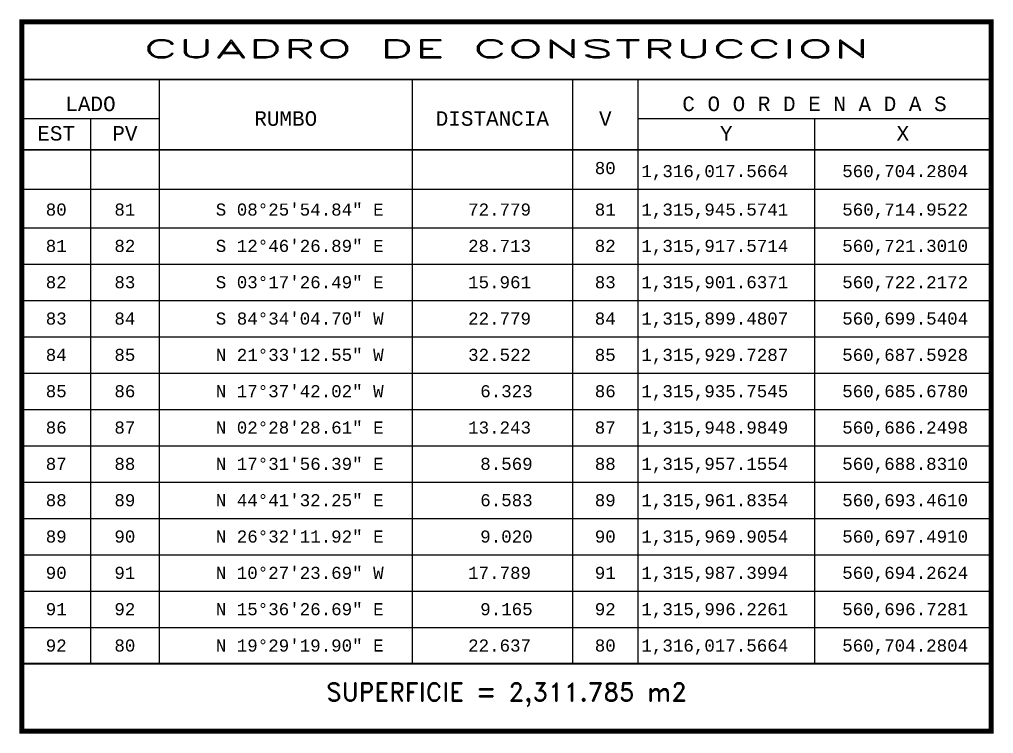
# Model space of a CAD drawing. Header units: millimetres. Extents: x 560033 to 562360, y 1315889 to 1316942.
# Drawn here: x 561401.4 to 561602.3, y 1316010.6 to 1316158 of the extents above; entities that cross this region are included whole.
import ezdxf
from ezdxf.enums import TextEntityAlignment as Align

# ---------------------------------------------------------------- set-up
doc = ezdxf.new("R2010")
doc.units = ezdxf.units.MM
for name, color, linetype in [('CVL_CUADCON', 1, 'Continuous'), ('CVL_CUADCON_LIN', 8, 'Continuous'), ('CVL_CUADCON_TIT', 1, 'Continuous'), ('CVL_CUADCON_TX', 2, 'Continuous')]:
    doc.layers.add(name, color=color, linetype=linetype)
doc.styles.add('HUECA1', font='hueca1.shx')
doc.styles.add('MONOTXT4', font='monotxt4.shx')

msp = doc.modelspace()

# ---------------------------------------------------------------- linework, layer by layer
at = {"layer": 'CVL_CUADCON', "color": 1, "linetype": 'Continuous', "const_width": 1, "flags": 128}
msp.add_lwpolyline([(561401.91, 1316157.51), (561601.85, 1316157.51), (561601.85, 1316011.09), (561401.91, 1316011.09)], close=True, dxfattribs=at)
at = {"layer": 'CVL_CUADCON', "color": 1, "linetype": 'Continuous', "const_width": 0.375, "flags": 128}
for points in [[(561401.91, 1316145.63), (561601.85, 1316145.63)], [(561401.91, 1316131.09), (561601.85, 1316131.09)], [(561401.91, 1316025.01), (561601.85, 1316025.01)]]:
    msp.add_lwpolyline(points, dxfattribs=at)
at = {"layer": 'CVL_CUADCON_LIN', "color": 8, "linetype": 'Continuous'}
for p, q in [((561430.24, 1316145.63), (561430.24, 1316025.01)), ((561482.41, 1316145.63), (561482.41, 1316025.01)), ((561515.52, 1316145.63), (561515.52, 1316025.01)), ((561528.99, 1316145.63), (561528.99, 1316025.01)), ((561401.91, 1316137.56), (561430.24, 1316137.56)), ((561416.06, 1316137.56), (561416.06, 1316025.01)), ((561528.99, 1316137.56), (561601.85, 1316137.56)), ((561565.42, 1316137.56), (561565.42, 1316025.01)), ((561401.91, 1316122.95), (561601.85, 1316122.95)), ((561401.91, 1316115.01), (561601.85, 1316115.01)), ((561401.91, 1316107.51), (561601.85, 1316107.51)), ((561401.91, 1316100.01), (561601.85, 1316100.01)), ((561401.91, 1316092.51), (561601.85, 1316092.51)), ((561401.91, 1316085.01), (561601.85, 1316085.01)), ((561401.91, 1316077.51), (561601.85, 1316077.51)), ((561401.91, 1316070.01), (561601.85, 1316070.01)), ((561401.91, 1316062.51), (561601.85, 1316062.51)), ((561401.91, 1316055.01), (561601.85, 1316055.01)), ((561401.91, 1316047.51), (561601.85, 1316047.51)), ((561401.91, 1316040.01), (561601.85, 1316040.01)), ((561401.91, 1316032.51), (561601.85, 1316032.51)), ((561401.91, 1316025.01), (561601.85, 1316025.01))]:
    msp.add_line(p, q, dxfattribs=at)

# ---------------------------------------------------------------- texts
at = {"layer": 'CVL_CUADCON_TIT', "color": 1, "style": 'HUECA1', "width": 1.758658}
msp.add_text('CUADRO DE CONSTRUCCION', height=3.75, dxfattribs=at).set_placement((561426.91, 1316150.08), (561576.85, 1316150.08), align=Align.FIT)
at = {"layer": 'CVL_CUADCON_TIT', "color": 1, "style": 'MONOTXT4'}
for s, p in [('LADO', (561416.06, 1316139.09)), ('C O O R D E N A D A S', (561565.41, 1316139.09)), ('EST', (561408.99, 1316133)), ('PV', (561423.16, 1316133)), ('Y', (561547.21, 1316133)), ('X', (561583.64, 1316133))]:
    msp.add_text(s, height=3, dxfattribs=at).set_placement(p, align=Align.CENTER)
at = {"layer": 'CVL_CUADCON_TIT', "color": 1}
for s, height, style, p in [('RUMBO', 3, 'MONOTXT4', (561456.34, 1316137.56)), ('DISTANCIA', 3, 'MONOTXT4', (561498.96, 1316137.56)), ('V', 3, 'MONOTXT4', (561522.26, 1316137.56)), ('SUPERFICIE = 2,311.785 m2', 3.75, 'HUECA1', (561501.88, 1316018.59))]:
    msp.add_text(s, height=height, dxfattribs=dict(at, style=style)).set_placement(p, align=Align.MIDDLE)
at = {"layer": 'CVL_CUADCON_TX', "color": 2, "style": 'MONOTXT4'}
for s, p in [('80', (561522.25, 1316126.08)), ('80', (561408.99, 1316117.51)), ('81', (561423.15, 1316117.51)), ('81', (561522.25, 1316117.51)), ('81', (561408.99, 1316110.01)), ('82', (561423.15, 1316110.01)), ('82', (561522.25, 1316110.01)), ('82', (561408.99, 1316102.51)), ('83', (561423.15, 1316102.51)), ('83', (561522.25, 1316102.51)), ('83', (561408.99, 1316095.01)), ('84', (561423.15, 1316095.01)), ('84', (561522.25, 1316095.01)), ('84', (561408.99, 1316087.51)), ('85', (561423.15, 1316087.51)), ('85', (561522.25, 1316087.51)), ('85', (561408.99, 1316080.01)), ('86', (561423.15, 1316080.01)), ('86', (561522.25, 1316080.01)), ('86', (561408.99, 1316072.51)), ('87', (561423.15, 1316072.51)), ('87', (561522.25, 1316072.51)), ('87', (561408.99, 1316065.01)), ('88', (561423.15, 1316065.01)), ('88', (561522.25, 1316065.01)), ('88', (561408.99, 1316057.51)), ('89', (561423.15, 1316057.51)), ('89', (561522.25, 1316057.51)), ('89', (561408.99, 1316050.01)), ('90', (561423.15, 1316050.01)), ('90', (561522.25, 1316050.01)), ('90', (561408.99, 1316042.51)), ('91', (561423.15, 1316042.51)), ('91', (561522.25, 1316042.51)), ('91', (561408.99, 1316035.01)), ('92', (561423.15, 1316035.01)), ('92', (561522.25, 1316035.01)), ('92', (561408.99, 1316027.51)), ('80', (561423.15, 1316027.51)), ('80', (561522.25, 1316027.51))]:
    msp.add_text(s, height=2.5, dxfattribs=at).set_placement(p, align=Align.CENTER)
for s, p in [('1,316,017.5664', (561529.71, 1316125.45)), ('560,704.2804', (561571.14, 1316125.45)), ('S 08%%d25\'54.84" E', (561441.91, 1316117.51)), ('72.779', (561493.96, 1316117.51)), ('1,315,945.5741', (561529.71, 1316117.51)), ('560,714.9522', (561571.14, 1316117.51)), ('S 12%%d46\'26.89" E', (561441.91, 1316110.01)), ('28.713', (561493.96, 1316110.01)), ('1,315,917.5714', (561529.71, 1316110.01)), ('560,721.3010', (561571.14, 1316110.01)), ('S 03%%d17\'26.49" E', (561441.91, 1316102.51)), ('15.961', (561493.96, 1316102.51)), ('1,315,901.6371', (561529.71, 1316102.51)), ('560,722.2172', (561571.14, 1316102.51)), ('S 84%%d34\'04.70" W', (561441.91, 1316095.01)), ('22.779', (561493.96, 1316095.01)), ('1,315,899.4807', (561529.71, 1316095.01)), ('560,699.5404', (561571.14, 1316095.01)), ('N 21%%d33\'12.55" W', (561441.91, 1316087.51)), ('32.522', (561493.96, 1316087.51)), ('1,315,929.7287', (561529.71, 1316087.51)), ('560,687.5928', (561571.14, 1316087.51)), ('N 17%%d37\'42.02" W', (561441.91, 1316080.01)), ('6.323', (561496.46, 1316080.01)), ('1,315,935.7545', (561529.71, 1316080.01)), ('560,685.6780', (561571.14, 1316080.01)), ('N 02%%d28\'28.61" E', (561441.91, 1316072.51)), ('13.243', (561493.96, 1316072.51)), ('1,315,948.9849', (561529.71, 1316072.51)), ('560,686.2498', (561571.14, 1316072.51)), ('N 17%%d31\'56.39" E', (561441.91, 1316065.01)), ('8.569', (561496.46, 1316065.01)), ('1,315,957.1554', (561529.71, 1316065.01)), ('560,688.8310', (561571.14, 1316065.01)), ('N 44%%d41\'32.25" E', (561441.91, 1316057.51)), ('6.583', (561496.46, 1316057.51)), ('1,315,961.8354', (561529.71, 1316057.51)), ('560,693.4610', (561571.14, 1316057.51)), ('N 26%%d32\'11.92" E', (561441.91, 1316050.01)), ('9.020', (561496.46, 1316050.01)), ('1,315,969.9054', (561529.71, 1316050.01)), ('560,697.4910', (561571.14, 1316050.01)), ('N 10%%d27\'23.69" W', (561441.91, 1316042.51)), ('17.789', (561493.96, 1316042.51)), ('1,315,987.3994', (561529.71, 1316042.51)), ('560,694.2624', (561571.14, 1316042.51)), ('N 15%%d36\'26.69" E', (561441.91, 1316035.01)), ('9.165', (561496.46, 1316035.01)), ('1,315,996.2261', (561529.71, 1316035.01)), ('560,696.7281', (561571.14, 1316035.01)), ('N 19%%d29\'19.90" E', (561441.91, 1316027.51)), ('22.637', (561493.96, 1316027.51)), ('1,316,017.5664', (561529.71, 1316027.51)), ('560,704.2804', (561571.14, 1316027.51))]:
    msp.add_text(s, height=2.5, dxfattribs=at).set_placement(p)

doc.saveas('drawing.dxf')
